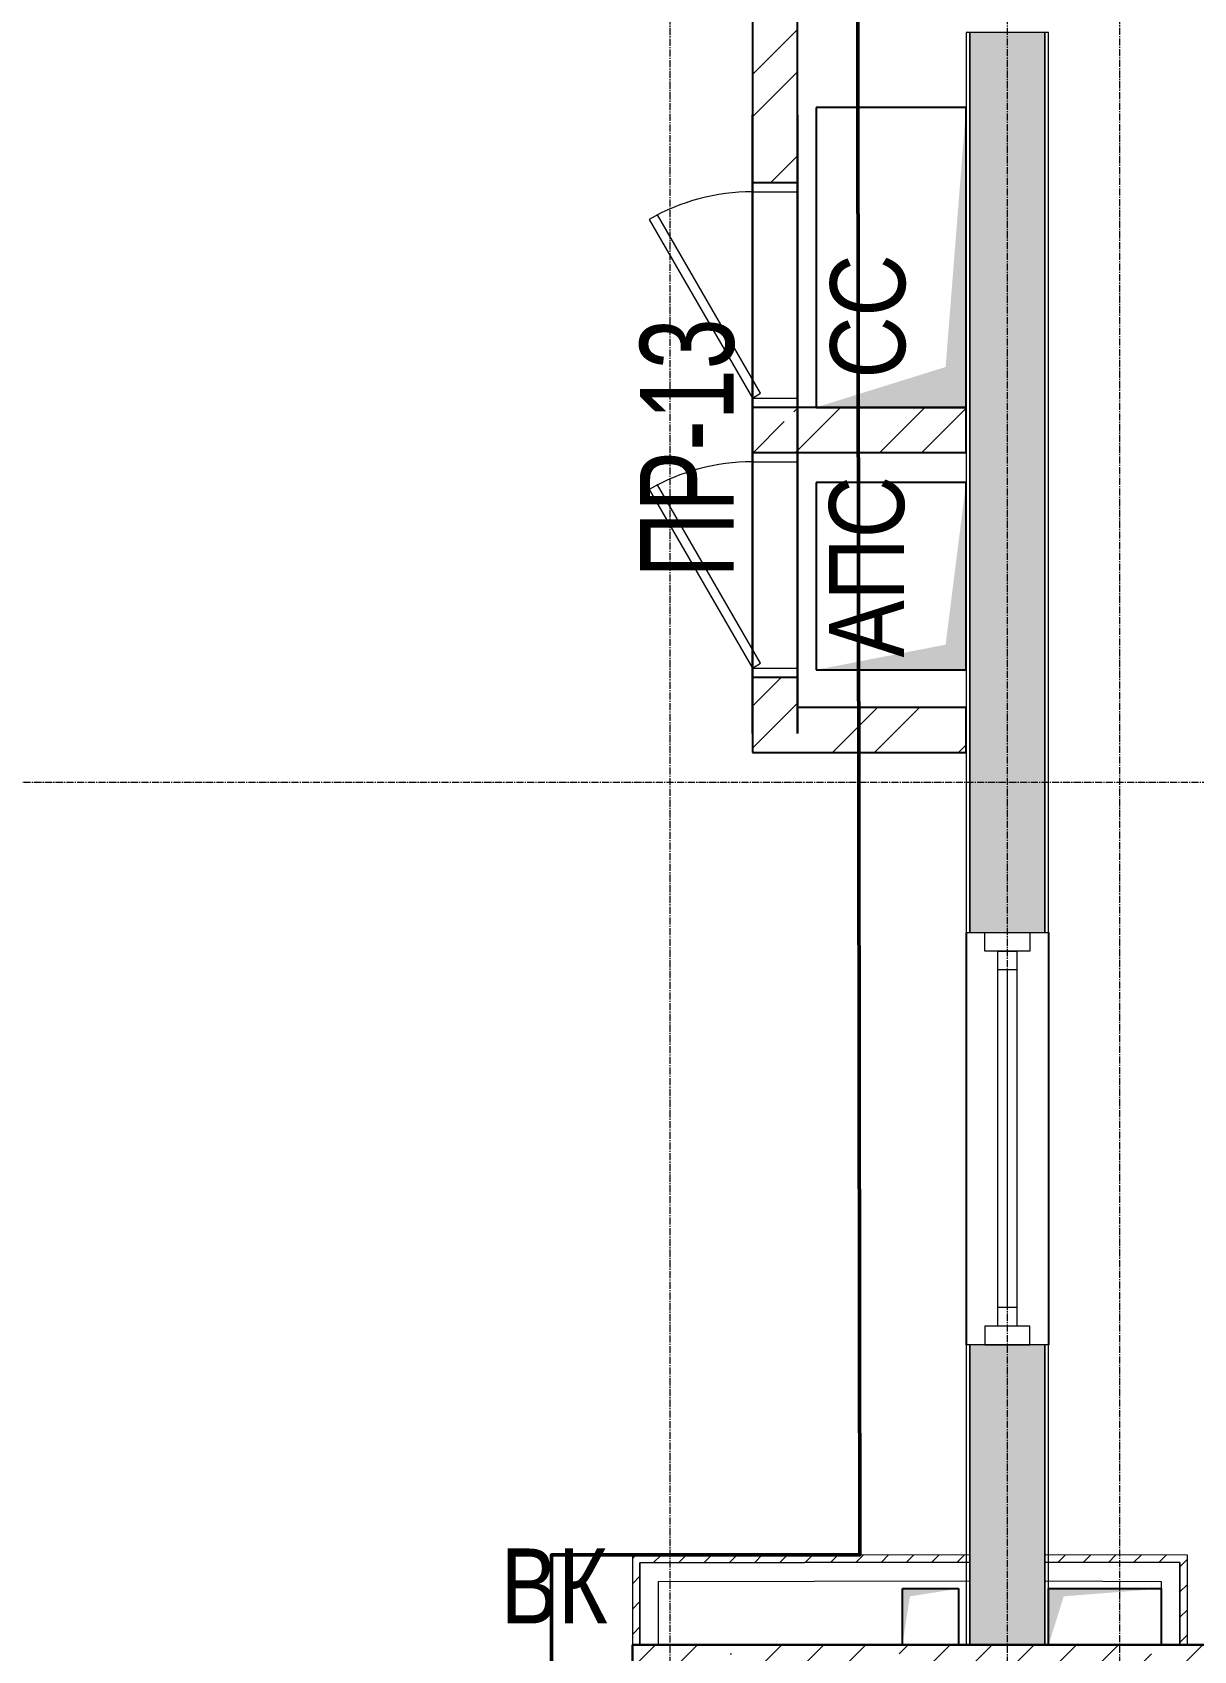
# Model space of a CAD drawing. Header units: millimetres. Extents: x -7155 to 483283, y -227682 to 148426.
# Drawn here: x 9700 to 12797, y 33685 to 38000 of the extents above; entities that cross this region are included whole.
import ezdxf
from ezdxf.enums import TextEntityAlignment as Align

# ---------------------------------------------------------------- set-up
doc = ezdxf.new("R2010")
doc.units = ezdxf.units.MM
doc.linetypes.add('CENTER2', pattern=[28.575, 19.05, -3.175, 3.175, -3.175])
for name, color, linetype, lineweight in [('АР_Окна', 4, 'Continuous', 5), ('АР_Стены ГКЛ', 1, 'Continuous', 15), ('АР_Стены ЖБ', 7, 'Continuous', 30), ('АР_Стены кирпич', 32, 'Continuous', 25), ('АР_Стены ПЕНОблок', 52, 'Continuous', 20), ('АР_Тонкая', 254, 'Continuous', 5), ('АР_Штриховка', 8, 'Continuous', 0), ('ВК_Шахты', 5, 'Continuous', 9), ('Двери кабины', 252, 'Continuous', 0), ('СС_Отверстия', 72, 'Continuous', 9)]:
    doc.layers.add(name, color=color, linetype=linetype, lineweight=lineweight)
for name, color, linetype, lineweight, true_color in [('АР_Оси_РД_100', 7, 'Continuous', 0, 0x525252), ('РД_Витраж_вн', 7, 'Continuous', 25, 0x148aff), ('РД_Оси_100', 7, 'Continuous', 0, 0x525252), ('РД_проем_инж перемыч_фахверк', 7, 'Continuous', 18, 0xff1f1f)]:
    doc.layers.add(name, color=color, linetype=linetype, lineweight=lineweight, true_color=true_color)
doc.layers.add('РД_Перемычка инж проемов', color=5, linetype='Continuous')
doc.layers.add('РД_Проем', color=230, linetype='Continuous', lineweight=0, plot=False)
doc.layers.add('РД_проем_инж перемыч_подсчет', color=50, linetype='Continuous', lineweight=30, plot=False)
doc.styles.add('Arial0', font='arial.ttf')
doc.styles.add('style1', font='ARIALN.TTF')
doc.styles.add('ккк', font='isocpeur.ttf', dxfattribs={"width": 0.85, "oblique": 15})

# ---------------------------------------------------------------- blocks, each defined once
blk = doc.blocks.new('СОШ_2200_АР_ОСИ_М100_28.05.24')
at = {"layer": 'АР_Оси_РД_100', "linetype": 'CENTER2'}
blk.add_line((29555, 36000), (-5954.958, 36000), dxfattribs=at)
for points in [[(11400, 139938.679), (11400, -6155)], [(12000.12, -6155), (12300, -5755), (12300, 139538.679), (12000, 139938.679)], [(12600, -6155), (12600, 139938.679)]]:
    blk.add_lwpolyline(points, dxfattribs=at)
blk = doc.blocks.new('MOK-МаркаПеремычки')
at = {"color": 0, "style": 'ккк', "oblique": 15, "width": 0.85}
blk.add_attdef('АР-ПРОЕМ:ПЕРЕМЫЧКА', text='', height=2.5, dxfattribs=at).set_placement((0, 0), align=Align.MIDDLE)

msp = doc.modelspace()

# ---------------------------------------------------------------- hatches: boundary and pattern name
at = {"layer": 'АР_Стены ГКЛ', "linetype": 'Continuous', "lineweight": 0, "true_color": 0x000000}
h = msp.add_hatch(dxfattribs=at)
h.set_pattern_fill('ANSI31', color=18, scale=15, style=0)
h.paths.add_polyline_path([(11300, 33939.3), (11320, 33919.3), (12199.9, 33920.5), (12199.9, 33940.5)], flags=0)
h = msp.add_hatch(dxfattribs=at)
h.set_pattern_fill('ANSI31', color=18, scale=15, angle=1.3e-14, style=0)
h.paths.add_polyline_path([(11300, 33700), (11320, 33700), (11320, 33919.3), (11300, 33939.3)], flags=0)
h = msp.add_hatch(dxfattribs=at)
h.set_pattern_fill('ANSI31', color=18, scale=15, angle=-360, style=0)
h.paths.add_polyline_path([(12400.2, 33940.5), (12400.2, 33920.5), (12760, 33919.4), (12780, 33939.3)], flags=0)
h = msp.add_hatch(dxfattribs=at)
h.set_pattern_fill('ANSI31', color=18, scale=15, angle=-360, style=0)
h.paths.add_polyline_path([(12780, 33939.3), (12760, 33919.4), (12760, 33700), (12780, 33700)], flags=0)
at = {"layer": 'АР_Штриховка', "linetype": 'Continuous', "lineweight": 0, "true_color": 0x000000}
h = msp.add_hatch(dxfattribs=at)
h.set_pattern_fill('ANSI32', color=18, scale=25, style=0)
h.paths.add_polyline_path([(11620, 36080), (11740, 36200), (11740, 36280), (11620, 36280)], flags=0)
h.paths.add_polyline_path([(11620, 36880), (11740, 36880), (11710, 36960), (11620, 37000)], flags=0)
h.paths.add_polyline_path([(11620, 37600), (11740, 37600), (11740, 38200), (11710, 38280), (11620, 38320)], flags=0)
h.paths.add_polyline_path([(11620, 38320), (11710, 38280), (11740, 38320), (11740, 38690), (11620, 38690)], flags=0)
h = msp.add_hatch(dxfattribs=at)
h.set_pattern_fill('AR-CONC', color=18, angle=-315, style=0)
h.paths.add_polyline_path([(12400, 38000), (12200, 38000), (12200, 37000), (12400, 37000)], flags=0)
h.paths.add_polyline_path([(12400, 37000), (12200, 37000), (12200, 36200), (12400, 36200)], flags=0)
h.paths.add_polyline_path([(12400, 36200), (12200, 36200), (12200, 35600), (12400, 35600)], flags=0)
h.paths.add_polyline_path([(12400, 34500), (12200, 34500), (12200, 33700), (12400, 33700)], flags=0)
h = msp.add_hatch(dxfattribs=at)
h.set_pattern_fill('ANSI32', color=18, scale=25, angle=-360, style=0)
h.paths.add_polyline_path([(12190, 36880), (12190, 37000), (11740, 37000), (11710, 36960), (11740, 36880)], flags=0)
h = msp.add_hatch(dxfattribs=at)
h.set_pattern_fill('ANSI32', color=18, scale=25, angle=360, style=0)
h.paths.add_polyline_path([(12190, 36080), (12190, 36200), (11740, 36200), (11620, 36080)], flags=0)
at = {"layer": 'АР_Штриховка', "linetype": 'Continuous', "lineweight": 5, "true_color": 0x000000}
h = msp.add_hatch(dxfattribs=at)
h.set_pattern_fill('ANSI35', color=18, scale=25, angle=1.3e-14, style=0)
h.paths.add_polyline_path([(11300, 29300), (11500, 29500), (11500, 30600), (11300, 30600)], flags=0)
h.paths.add_polyline_path([(11300, 32400), (11500, 32400), (11500, 33500), (11300, 33700)], flags=0)
h = msp.add_hatch(dxfattribs=at)
h.set_pattern_fill('ANSI35', color=18, scale=25, angle=-360, style=0)
h.paths.add_polyline_path([(11300, 33700), (11500, 33500), (20000, 33500), (20200, 33700)], flags=0)

# ---------------------------------------------------------------- linework, layer by layer
at = {"color": 18, "linetype": 'Continuous', "true_color": 0x000000}
for p, q in [((12190, 37800), (11790, 37800)), ((11790, 37800), (11790, 37000)), ((12190, 37000), (12190, 37800)), ((11790, 37000), (12190, 37000)), ((12190, 36800), (11790, 36800)), ((11790, 36800), (11790, 36300)), ((12190, 36300), (12190, 36800)), ((11790, 36300), (12190, 36300)), ((12020, 33700), (12020, 33850)), ((12020, 33850), (12170, 33850)), ((12170, 33850), (12170, 33700)), ((12410, 33700), (12410, 33850)), ((12410, 33850), (12710, 33850)), ((12710, 33850), (12710, 33700)), ((12170, 33700), (12020, 33700)), ((12710, 33700), (12410, 33700))]:
    msp.add_line(p, q, dxfattribs=at)
at = {"color": 1, "lineweight": 50}
msp.add_lwpolyline([(12013, 13770), (8049, 13770), (8049, 23114), (8049, 23114), (340.2, 23121.1), (340.2, 26400), (8107, 26400), (8107, 38493), (11900, 38493), (11906.3, 33940.1), (11084, 33940.1), (11084, 32130), (11084, 25094), (20554, 25094), (20520, 26066), (26487, 26066), (26487, 25653), (27232, 25653), (27232, 22077), (26434, 22077), (26434, 21700), (11906, 21700), (11906, 13770)], dxfattribs=at)
at = {"color": 18, "linetype": 'Continuous', "true_color": 0x000000}
for points in [[(11790, 37000), (12190, 37000), (12135.4, 37107.7), (12190, 37800)], [(11790, 36300), (12190, 36300), (12135.4, 36367.3), (12190, 36800)], [(12020, 33700), (12020, 33850), (12040.2, 33829.5), (12170, 33850)], [(12410, 33700), (12410, 33850), (12450.4, 33829.5), (12710, 33850)]]:
    msp.add_solid(points, dxfattribs=at)
at = {"layer": 'АР_Окна', "color": 18, "linetype": 'Continuous', "lineweight": 5, "true_color": 0x000000}
for p, q in [((12190, 34500), (12190, 35600)), ((12410, 34500), (12410, 35600)), ((12325, 35500), (12275, 35500)), ((12300, 34600), (12300, 35500)), ((12325, 34600), (12275, 34600))]:
    msp.add_line(p, q, dxfattribs=at)
for points in [[(12240, 35550), (12240, 35600), (12360, 35600), (12360, 35550)], [(12325, 34550), (12275, 34550), (12275, 35550), (12325, 35550)], [(12240, 34550), (12240, 34500), (12360, 34500), (12360, 34550)]]:
    msp.add_lwpolyline(points, close=True, dxfattribs=at)
at = {"layer": 'АР_Стены ГКЛ', "color": 18, "linetype": 'Continuous', "lineweight": 5, "true_color": 0x000000}
for p, q in [((12199.9, 33940.5), (11300, 33939.3)), ((11300, 33939.3), (11300, 33700)), ((12199.9, 33920.5), (11320, 33919.3)), ((11320, 33919.3), (12199.9, 33920.5)), ((11320, 33919.3), (11320, 33700)), ((11320, 33700), (11320, 33919.3)), ((12199.9, 33920.5), (12199.9, 33940.5)), ((12200, 33870.5), (12199.9, 33920.5)), ((12400.2, 33920.5), (12400, 33870.5)), ((12400.2, 33940.5), (12400.2, 33920.5)), ((12780, 33939.3), (12400.2, 33940.5)), ((12760, 33919.4), (12400.2, 33920.5)), ((12400.2, 33920.5), (12760, 33919.4)), ((12760, 33700), (12760, 33919.4)), ((12760, 33919.4), (12760, 33700)), ((12780, 33700), (12780, 33939.3)), ((11370, 33869.4), (12200, 33870.5)), ((11370, 33700), (11370, 33869.4)), ((12400, 33870.5), (12710, 33869.5)), ((12710, 33869.5), (12710, 33700)), ((11300, 33700), (11320, 33700)), ((11320, 33700), (11370, 33700)), ((12710, 33700), (12760, 33700)), ((12760, 33700), (12780, 33700))]:
    msp.add_line(p, q, dxfattribs=at)
at = {"layer": 'АР_Стены ЖБ', "color": 18, "linetype": 'Continuous', "lineweight": 30, "true_color": 0x000000}
for p, q in [((11300, 33700), (11300, 32400)), ((20200, 33700), (11300, 33700))]:
    msp.add_line(p, q, dxfattribs=at)
at = {"layer": 'АР_Стены кирпич', "color": 18, "linetype": 'Continuous', "lineweight": 25, "true_color": 0x000000}
for p, q in [((11620, 38320), (11620, 37600)), ((11740, 37600), (11740, 38200)), ((11620, 37600), (11740, 37600)), ((11620, 37000), (11620, 36880)), ((12190, 37000), (11740, 37000)), ((12190, 36880), (12190, 37000)), ((11620, 36880), (11740, 36880)), ((11740, 36880), (12190, 36880)), ((11740, 36280), (11620, 36280)), ((11620, 36280), (11620, 36080)), ((11740, 36200), (11740, 36280)), ((12190, 36200), (11740, 36200)), ((12190, 36080), (12190, 36200)), ((11620, 36080), (12190, 36080))]:
    msp.add_line(p, q, dxfattribs=at)
at = {"layer": 'АР_Стены кирпич', "color": 18, "linetype": 'Continuous', "lineweight": 0, "true_color": 0x000000}
for p, q in [((11620, 37600), (11620, 37000)), ((11740, 37000), (11740, 37600)), ((11620, 36880), (11620, 36280)), ((11740, 36280), (11740, 36880))]:
    msp.add_line(p, q, dxfattribs=at)
at = {"layer": 'АР_Стены кирпич', "color": 18, "true_color": 0x000000}
msp.add_line((11740, 37000), (11620, 37000), dxfattribs=at)
at = {"layer": 'АР_Стены ПЕНОблок', "color": 18, "linetype": 'Continuous', "lineweight": 20, "true_color": 0x000000}
for p, q in [((12400, 38000), (12200, 38000)), ((12200, 38000), (12200, 37000)), ((12400, 37000), (12400, 38000)), ((12200, 37000), (12200, 36200)), ((12400, 36200), (12400, 37000)), ((12200, 36200), (12200, 35600)), ((12400, 35600), (12400, 36200)), ((12200, 35600), (12400, 35600)), ((12400, 34500), (12200, 34500)), ((12200, 34500), (12200, 33700)), ((12400, 33700), (12400, 34500)), ((12200, 33700), (12400, 33700))]:
    msp.add_line(p, q, dxfattribs=at)
at = {"layer": 'АР_Тонкая', "color": 18, "linetype": 'Continuous', "lineweight": 0, "true_color": 0x000000}
for p, q in [((12200, 38000), (12190, 38000)), ((12190, 38000), (12190, 37000)), ((12200, 37000), (12200, 38000)), ((12410, 38000), (12400, 38000)), ((12400, 38000), (12400, 37000)), ((12410, 37000), (12410, 38000)), ((12190, 37000), (12190, 36880)), ((12200, 36200), (12200, 37000)), ((12400, 37000), (12400, 36200)), ((12410, 36200), (12410, 37000)), ((12190, 36880), (12190, 36200)), ((12190, 36200), (12190, 35600)), ((12200, 35600), (12200, 36200)), ((12400, 36200), (12400, 35600)), ((12410, 35600), (12410, 36200)), ((12190, 35600), (12200, 35600)), ((12400, 35600), (12410, 35600)), ((12200, 34500), (12190, 34500)), ((12190, 34500), (12190, 33700)), ((12200, 33700), (12200, 34500)), ((12410, 34500), (12400, 34500)), ((12400, 34500), (12400, 33700)), ((12410, 33700), (12410, 34500)), ((12190, 33700), (12200, 33700)), ((12400, 33700), (12410, 33700))]:
    msp.add_line(p, q, dxfattribs=at)
at = {"layer": 'Двери кабины', "color": 18, "linetype": 'Continuous', "lineweight": 0, "true_color": 0x000000}
for points in [[(11740, 37575), (11740, 37600), (11620, 37600), (11620, 37575)], [(11620, 37025), (11641.7, 37037.5), (11366.7, 37513.8), (11345, 37501.3)], [(11740, 37025), (11740, 37000), (11620, 37000), (11620, 37025)], [(11740, 36855), (11740, 36880), (11620, 36880), (11620, 36855)], [(11620, 36305), (11641.7, 36317.5), (11366.7, 36793.8), (11345, 36781.3)], [(11740, 36305), (11740, 36280), (11620, 36280), (11620, 36305)]]:
    msp.add_lwpolyline(points, close=True, dxfattribs=at)
for centre in [(11620, 37025), (11620, 36305)]:
    msp.add_arc(centre, 550, 89.9999, 119.9999, dxfattribs=at)
at = {"layer": 'РД_Витраж_вн', "color": 18, "linetype": 'Continuous', "lineweight": 25, "true_color": 0x000000}
for p, q in [((12190, 35600), (12190, 34500)), ((12410, 35600), (12410, 34500))]:
    msp.add_line(p, q, dxfattribs=at)
at = {"layer": 'РД_Проем', "color": 18, "linetype": 'Continuous', "lineweight": 0, "true_color": 0x000000}
for p, q in [((11620, 37600), (11620, 37000)), ((11740, 37600), (11740, 37000)), ((11620, 36880), (11620, 36280)), ((11740, 36880), (11740, 36280)), ((12190, 35600), (12190, 34500)), ((12410, 35600), (12410, 34500))]:
    msp.add_line(p, q, dxfattribs=at)
at = {"layer": 'РД_проем_инж перемыч_подсчет', "color": 18, "linetype": 'Continuous', "lineweight": 30, "true_color": 0x000000}
for p, q in [((11620, 37780), (11620, 36130)), ((11740, 37780), (11740, 36130))]:
    msp.add_line(p, q, dxfattribs=at)
at = {"layer": 'РД_проем_инж перемыч_фахверк', "color": 18, "linetype": 'Continuous', "lineweight": 18, "true_color": 0x000000}
for p, q in [((12190, 35600), (12190, 34500)), ((12410, 35600), (12410, 34500))]:
    msp.add_line(p, q, dxfattribs=at)

# ---------------------------------------------------------------- block references
at = {"layer": 'РД_Оси_100'}
msp.add_blockref('СОШ_2200_АР_ОСИ_М100_28.05.24', (0, 0), dxfattribs=at)
at = {"layer": 'РД_Перемычка инж проемов', "color": 18, "linetype": 'Continuous', "lineweight": -3, "true_color": 0x000000}
ref = msp.add_blockref('MOK-МаркаПеремычки', (11445.2, 36891.4, 200), dxfattribs=dict(at, xscale=100, yscale=100, zscale=100, rotation=89.99999999999999))
ref.add_attrib('АР-ПРОЕМ:ПЕРЕМЫЧКА', 'ПР-13', dxfattribs={"layer": '0', "color": 0, "height": 250, "rotation": 90, "style": 'Arial0', "width": 0.7}).set_placement((11445.2, 36891.4, 200), align=Align.MIDDLE)

# ---------------------------------------------------------------- texts
at = {"layer": 'ВК_Шахты', "color": 18, "lineweight": 50, "true_color": 0x000000, "style": 'style1'}
msp.add_text('ВК', height=200, dxfattribs=at).set_placement((10948.6, 33757.1))
at = {"layer": 'СС_Отверстия', "color": 18, "lineweight": 50, "true_color": 0x000000, "style": 'style1'}
for s, p in [('СС', (12027.6, 37077)), ('АПС', (12024.7, 36333.1))]:
    msp.add_text(s, height=200, rotation=90, dxfattribs=at).set_placement(p)

doc.saveas('drawing.dxf')
